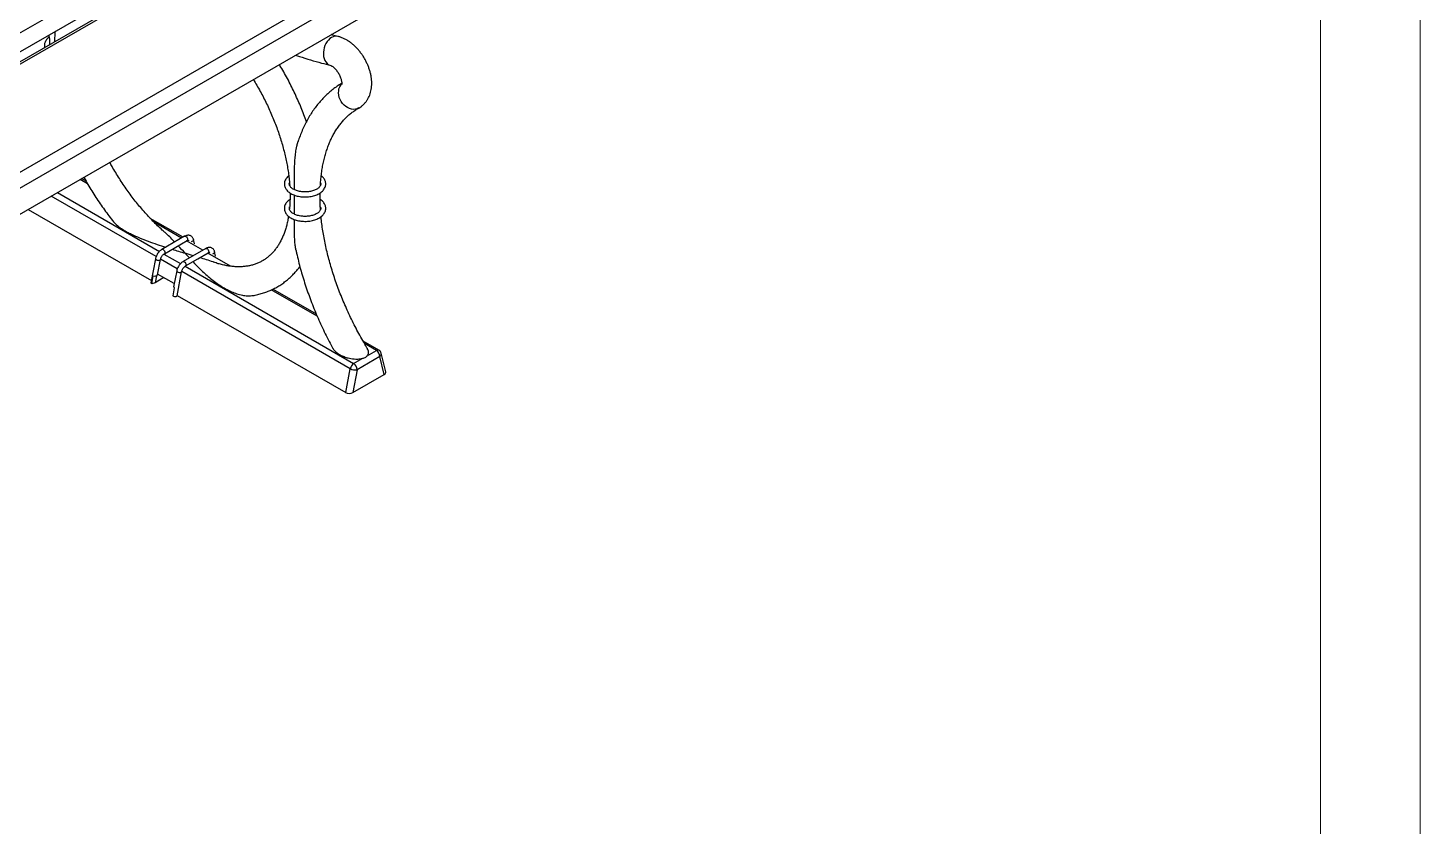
# Model space of a CAD drawing. Header units: millimetres. Extents: x 1249 to 7189, y -2895 to 1305.
# Drawn here: x 5794 to 7189, y -1644 to -843 of the extents above; entities that cross this region are included whole.
import ezdxf

# ---------------------------------------------------------------- set-up
doc = ezdxf.new("R2010")
doc.units = ezdxf.units.MM
doc.layers.add('tabelka', color=155, linetype='Continuous')

# ---------------------------------------------------------------- blocks, each defined once
blk = doc.blocks.new('izometria')
for p, q in [((-3356.8, 1685.6), (-5039.8, 714)), ((-3325.5, 1674.5), (-5008.4, 703)), ((-3321.6, 1674.6), (-5004.5, 703.1)), ((-4892.8, 659.3), (-3209.9, 1630.8)), ((-3201.8, 1619.4), (-4884.7, 647.9)), ((-4881.6, 623.5), (-3198.7, 1595)), ((-4205.6, 1176.6), (-4900.8, 775.3)), ((-4281.4, 961.3), (-4288.8, 965.7)), ((-4282.8, 963.9), (-4287.4, 966.5)), ((-4212.6, 888.3), (-4317.7, 949)), ((-4311.6, 952.5), (-4209.4, 893.5)), ((-4340.9, 935.6), (-4217.4, 864.4)), ((-4185.7, 907.8), (-4218.5, 926.7)), ((-4187.1, 907), (-4214.7, 922.9)), ((-4184.1, 908.7), (-4206.9, 895.6)), ((-4204.4, 891.2), (-4181.6, 904.4)), ((-4162.9, 896.5), (-4185.6, 883.3)), ((-4165.9, 894.7), (-4182.1, 904.1)), ((-4174.2, 901.2), (-4175.2, 905.5)), ((-4153, 888.9), (-4154, 893.2)), ((-4213.2, 886.2), (-4217.9, 862.1)), ((-4211.2, 870.2), (-4208.3, 885.3)), ((-4191.4, 876.1), (-4208.2, 885.8)), ((-4204.9, 890.9), (-4188.2, 881.3)), ((-4183.1, 879), (-4170.7, 886.2)), ((-4170.7, 886.2), (-4160.4, 892.1)), ((-4138.2, 878.7), (-4160.9, 891.8)), ((-4217.1, 861.2), (-4215.6, 869.2)), ((-4212.3, 869.1), (-4213.7, 862.2)), ((-4212.4, 869.1), (-4213.7, 862.2)), ((-4204.8, 867.3), (-4213.7, 862.2)), ((-4194.5, 861.3), (-4211.1, 870.9)), ((-4192, 874), (-4195.1, 858.2)), ((-4191.7, 849), (-4187.1, 873)), ((-4018.1, 776), (-4187, 873.5)), ((-4183.6, 878.7), (-4014.7, 781.1)), ((-4213.7, 862.2), (-4217.1, 861.2)), ((-4213.7, 862.2), (-4213.7, 862.2)), ((-4194.4, 857), (-4195.9, 848.9)), ((-4051.2, 828.5), (-4097.2, 855)), ((-4052.1, 830.7), (-4095.6, 855.8)), ((-4191.6, 849.5), (-4022.7, 752)), ((-3989.4, 794.5), (-4005.3, 803.6)), ((-3991.9, 794.3), (-4003.8, 801.1)), ((-4014.7, 781.1), (-4005.5, 786.4)), ((-3988.4, 788.1), (-4011.1, 775)), ((-4001.1, 789), (-3991.9, 794.3)), ((-3984, 770.3), (-3988.4, 788.1)), ((-3982.5, 772.8), (-3987.1, 791.4)), ((-4022.7, 752), (-4018.1, 776)), ((-4011.1, 775), (-4015.6, 752)), ((-4015.6, 752), (-3984, 770.3))]:
    blk.add_line(p, q)
at = {"flags": 128}
for points in [[(-4036.9, 1108), (-4038.5, 1106.9), (-4040, 1105.5), (-4041.3, 1103.9), (-4042.5, 1102), (-4043.5, 1100), (-4044.2, 1097.8), (-4044.7, 1095.6), (-4045, 1093.3), (-4045, 1091.1), (-4044.8, 1088.9), (-4044.3, 1086.9), (-4043.5, 1085.1), (-4042.6, 1083.5), (-4041.4, 1082.1), (-4040.1, 1081), (-4038.6, 1080.3), (-4037.7, 1080)], [(-4009.4, 1037.4), (-4011.1, 1036.6), (-4013, 1036.2), (-4014.9, 1036), (-4016.9, 1036.3), (-4018.9, 1036.8), (-4020.8, 1037.7), (-4022.6, 1038.8), (-4024.3, 1040.3), (-4025.9, 1041.9), (-4027.2, 1043.8), (-4028.3, 1045.8), (-4029.1, 1048), (-4029.6, 1050.2), (-4029.8, 1052.4), (-4029.7, 1054.5), (-4029.4, 1056.6), (-4028.7, 1058.5), (-4027.7, 1060.2), (-4026.7, 1061.5)], [(-4184.1, 908.7), (-4183.5, 908.8), (-4182.8, 908.6)], [(-4182.8, 908.6), (-4182.2, 908.1), (-4181.6, 907.3), (-4181.2, 906.4), (-4181.1, 905.5), (-4181.2, 904.8), (-4181.6, 904.4), (-4181.6, 904.4)], [(-4206.9, 895.6), (-4206.3, 895.7), (-4205.6, 895.5)], [(-4205.6, 895.5), (-4204.9, 894.9), (-4204.4, 894.1), (-4204, 893.3), (-4203.8, 892.4), (-4204, 891.7), (-4204.3, 891.3)], [(-4175.2, 905.5), (-4175.2, 905.2), (-4175.4, 904.5), (-4175.9, 903.9), (-4176.7, 903.4), (-4177.6, 903.1)], [(-4162.9, 896.5), (-4162.3, 896.6), (-4161.6, 896.4)], [(-4161.6, 896.4), (-4160.9, 895.8), (-4160.4, 895), (-4160, 894.1), (-4159.9, 893.3), (-4160, 892.6), (-4160.4, 892.1), (-4160.4, 892.1)], [(-4154, 893.2), (-4154, 893), (-4154.2, 892.3), (-4154.7, 891.6), (-4155.5, 891.1), (-4156.3, 890.9)], [(-4213.2, 886.2), (-4213.2, 886.1), (-4213, 885.7), (-4212.5, 885.3)], [(-4212.5, 885.3), (-4211.7, 884.9), (-4210.7, 884.7), (-4209.8, 884.6), (-4209, 884.7), (-4208.5, 885), (-4208.3, 885.3)], [(-4185.6, 883.3), (-4185.1, 883.4), (-4184.4, 883.2)], [(-4184.4, 883.2), (-4183.7, 882.7), (-4183.1, 881.9), (-4182.8, 881), (-4182.6, 880.1), (-4182.8, 879.4), (-4183.1, 879)], [(-4192, 874), (-4192, 873.9), (-4191.8, 873.4), (-4191.3, 873)], [(-4191.3, 873), (-4190.5, 872.7), (-4189.5, 872.4), (-4188.6, 872.4), (-4187.8, 872.5), (-4187.3, 872.8), (-4187.1, 873)], [(-4217.9, 862.1), (-4217.9, 862), (-4217.7, 861.6), (-4217.1, 861.2)], [(-4195.9, 848.9), (-4195.1, 848.6), (-4194.2, 848.4), (-4193.2, 848.3), (-4192.4, 848.4), (-4191.9, 848.7), (-4191.7, 849)]]:
    blk.add_lwpolyline(points, dxfattribs=at)
for centre, radius, start, end in [((-4032.3, 1100.6), 8.74, 77.1576, 121.796), ((-3990.5, 792.3), 2.47, 65.0859, 126.2247), ((-3996.1, 787.8), 7.68, 2.6055, 57.3945), ((-3991.9, 790.2), 5, 13.8969, 60.0027), ((-3990.3, 790.8), 3.3, 305.8555, 9.8921), ((-4010.4, 774.5), 7.84, 122.934, 168.9346), ((-4013.2, 784.9), 10.1, 241.0431, 281.7939), ((-4018.8, 774.6), 7.68, 2.6055, 57.3945)]:
    blk.add_arc(centre, radius, start, end)
for centre, major_axis, start_param, end_param in [((-4213.8, 870.3), (2.54, 0.07), 3.896716, 6.157103), ((-4192.5, 858), (2.54, 0.07), 3.01551, 3.896716), ((-3987.5, 772.3), (5.08, 0.13), 5.467512, 6.409268), ((-4019.1, 754.1), (5.08, 0.13), 3.896716, 5.467512)]:
    blk.add_ellipse(centre, major_axis=major_axis, ratio=0.576758, start_param=start_param, end_param=end_param)
for points, knots in [([(-4319.9, 1108.3), (-4320, 1108.2), (-4320.7, 1107.7), (-4321.8, 1106.7), (-4323, 1105.2), (-4323.9, 1103.5), (-4324.4, 1101.9), (-4324.6, 1100.2), (-4324.5, 1098.9), (-4324.3, 1098.1), (-4324.3, 1098)], [0, 0, 0, 0, 0.033452, 0.193701, 0.352453, 0.507903, 0.658739, 0.8051, 0.94859, 1, 1, 1, 1]), ([(-4320.1, 1110.5), (-4320.1, 1110.2), (-4319.7, 1107.6), (-4319.5, 1104.4), (-4319.3, 1101.5), (-4319.3, 1100.8)], [0, 0, 0, 0, 0.097312, 0.789038, 1, 1, 1, 1]), ([(-4314.2, 1103.8), (-4314.1, 1104.5), (-4314, 1107.7), (-4313.9, 1111.2), (-4313.7, 1114), (-4313.6, 1114.3)], [0, 0, 0, 0, 0.198025, 0.924642, 1, 1, 1, 1]), ([(-4030.4, 1109.1), (-4032.2, 1109.5), (-4034.5, 1110.1), (-4036.8, 1110.8), (-4037.3, 1110.9)], [0, 0, 0, 0, 0.793674, 1, 1, 1, 1]), ([(-4009.5, 1037.3), (-4008.9, 1037.8), (-4007.4, 1038.6), (-4005.4, 1040.3), (-4003.5, 1042.2), (-4001.8, 1044.3), (-4000.3, 1046.6), (-3999.1, 1049), (-3998.1, 1051.7), (-3997.3, 1054.5), (-3996.8, 1057.4), (-3996.6, 1060.6), (-3996.6, 1063.8), (-3996.9, 1067.1), (-3997.4, 1070.5), (-3998.2, 1073.8), (-3999.3, 1077.2), (-4000.6, 1080.5), (-4002.1, 1083.7), (-4003.7, 1086.9), (-4005.6, 1089.9), (-4007.7, 1092.8), (-4009.9, 1095.6), (-4012.3, 1098.2), (-4014.9, 1100.6), (-4017.6, 1102.8), (-4020.4, 1104.8), (-4023.4, 1106.5), (-4026.3, 1107.8), (-4028.7, 1108.6), (-4030, 1109), (-4030.4, 1109.1)], [0, 0, 0, 0, 0.027511, 0.058664, 0.089706, 0.120835, 0.152254, 0.184169, 0.216778, 0.250248, 0.284682, 0.320078, 0.356306, 0.39312, 0.430239, 0.467366, 0.504382, 0.541253, 0.578004, 0.614695, 0.651402, 0.688199, 0.725162, 0.762379, 0.799929, 0.837862, 0.876169, 0.914738, 0.953228, 0.987051, 1, 1, 1, 1]), ([(-4319.5, 1100.7), (-4319.5, 1100.8), (-4319.5, 1100.9), (-4319.4, 1101.1), (-4319.3, 1101.3)], [0, 0, 0, 0, 0.147518, 1, 1, 1, 1]), ([(-4072.9, 1090.3), (-4071.6, 1089.9), (-4066.6, 1088.2), (-4057.9, 1085.6), (-4047.5, 1082.5), (-4040.8, 1080.8), (-4037.7, 1080)], [0, 0, 0, 0, 0.109289, 0.424515, 0.739658, 1, 1, 1, 1]), ([(-4062.1, 1023.6), (-4062.3, 1024.2), (-4063.2, 1027.1), (-4065.2, 1032.4), (-4068, 1039.4), (-4071, 1046.3), (-4074.2, 1053.2), (-4077.5, 1060), (-4081, 1066.8), (-4084.8, 1073.5), (-4087.5, 1078.2), (-4089, 1080.6), (-4089.2, 1080.9)], [0, 0, 0, 0, 0.030778, 0.150041, 0.269241, 0.388388, 0.507491, 0.62656, 0.745605, 0.864636, 0.983664, 1, 1, 1, 1]), ([(-4037.7, 1080), (-4037.7, 1080), (-4037.7, 1080), (-4037.4, 1079.9), (-4036.9, 1079.6), (-4036.1, 1079.2), (-4035.2, 1078.5), (-4034.2, 1077.6), (-4033.1, 1076.5), (-4032, 1075.1), (-4030.9, 1073.7), (-4029.8, 1072), (-4028.9, 1070.3), (-4028.1, 1068.6), (-4027.5, 1066.9), (-4027.1, 1065.4), (-4026.8, 1063.9), (-4026.6, 1062.7), (-4026.6, 1061.8), (-4026.6, 1061.2), (-4026.7, 1060.9), (-4026.7, 1060.9), (-4026.7, 1060.9)], [0, 0, 0, 0, 0.02988, 0.079447, 0.128016, 0.176933, 0.22667, 0.277673, 0.330071, 0.383769, 0.438524, 0.494008, 0.549852, 0.60562, 0.660871, 0.715288, 0.768651, 0.820895, 0.872193, 0.92305, 0.974377, 1, 1, 1, 1]), ([(-4115.2, 1065.9), (-4114, 1064), (-4111.7, 1060.1), (-4108.3, 1054), (-4105, 1047.9), (-4101.9, 1041.6), (-4098.9, 1035.3), (-4096.2, 1029), (-4093.6, 1022.6), (-4091.2, 1016.2), (-4089, 1009.9), (-4087, 1003.5), (-4085.2, 997.2), (-4083.7, 991), (-4082.3, 984.8), (-4081.1, 978.7), (-4080.1, 972.6), (-4079.4, 966.7), (-4079, 962.4), (-4078.8, 960.1), (-4078.8, 959.7)], [0, 0, 0, 0, 0.056098, 0.114569, 0.173038, 0.231496, 0.289937, 0.348356, 0.406746, 0.465101, 0.523416, 0.581685, 0.639902, 0.698062, 0.75616, 0.814191, 0.872153, 0.930042, 0.987859, 1, 1, 1, 1]), ([(-4026.6, 1062.1), (-4026.7, 1062.1), (-4028.3, 1061.1), (-4031.3, 1059.1), (-4035.6, 1056), (-4039.7, 1052.6), (-4043.6, 1048.9), (-4047.3, 1045), (-4050.9, 1040.9), (-4054.2, 1036.4), (-4057.4, 1031.8), (-4060.3, 1026.9), (-4063.1, 1021.7), (-4065.6, 1016.4), (-4067.9, 1010.8), (-4069.5, 1006.6), (-4070.2, 1004.2), (-4070.4, 1003.8)], [0, 0, 0, 0, 0.003726, 0.077814, 0.151913, 0.226098, 0.300448, 0.375036, 0.449922, 0.525156, 0.600773, 0.676793, 0.753219, 0.830042, 0.90724, 0.984782, 1, 1, 1, 1]), ([(-4048.1, 959.5), (-4048.1, 959.7), (-4048, 962), (-4047.6, 966.2), (-4046.9, 972.1), (-4046.1, 977.7), (-4045, 983.1), (-4043.7, 988.4), (-4042.2, 993.4), (-4040.6, 998.3), (-4038.8, 1002.9), (-4036.8, 1007.3), (-4034.6, 1011.5), (-4032.2, 1015.4), (-4029.7, 1019.1), (-4027, 1022.7), (-4024.1, 1025.9), (-4021.1, 1029), (-4017.8, 1031.8), (-4014.4, 1034.3), (-4011.6, 1036.2), (-4010, 1037.1), (-4009.5, 1037.3)], [0, 0, 0, 0, 0.006428, 0.05908, 0.111724, 0.164371, 0.217039, 0.269752, 0.322541, 0.375441, 0.428495, 0.481755, 0.53528, 0.589136, 0.643394, 0.698125, 0.753392, 0.809243, 0.865691, 0.922702, 0.980177, 1, 1, 1, 1]), ([(-4074.1, 955.4), (-4074.1, 956.8), (-4074.1, 960.8), (-4074.1, 967.3), (-4074, 974.4), (-4073.8, 980.8), (-4073.5, 986.7), (-4072.8, 992.8), (-4071.9, 998.1), (-4071, 1001.9), (-4070.5, 1003.5), (-4070.3, 1003.8)], [0, 0, 0, 0, 0.091615, 0.257128, 0.422715, 0.543147, 0.663552, 0.785805, 0.907882, 0.978875, 1, 1, 1, 1]), ([(-4204.9, 913.6), (-4205.4, 914), (-4207.5, 915.9), (-4211.2, 919.3), (-4215.8, 923.9), (-4220.3, 928.6), (-4224.8, 933.6), (-4229.2, 938.7), (-4233.5, 944), (-4237.7, 949.4), (-4241.7, 955), (-4245.7, 960.8), (-4249.5, 966.6), (-4253.2, 972.6), (-4256.4, 978), (-4258.3, 981.5), (-4259, 982.9)], [0, 0, 0, 0, 0.026267, 0.102668, 0.179148, 0.255704, 0.332328, 0.409015, 0.485758, 0.56255, 0.639382, 0.716248, 0.793139, 0.870047, 0.946966, 1, 1, 1, 1]), ([(-4285, 967.9), (-4284.9, 967.7), (-4283.6, 965.3), (-4281, 960.7), (-4277.1, 954.1), (-4273, 947.7), (-4268.8, 941.4), (-4264.4, 935.2), (-4259.9, 929.1), (-4256.8, 925.2), (-4255.3, 923.2)], [0, 0, 0, 0, 0.0113344, 0.1525976, 0.2938615, 0.4351356, 0.5764306, 0.7177589, 0.8591328, 1, 1, 1, 1]), ([(-4079.7, 969.3), (-4079.9, 969.2), (-4080.6, 968.6), (-4081.7, 967.5), (-4082.8, 966), (-4083.6, 964.3), (-4084.1, 962.6), (-4084.2, 961), (-4084, 959.3), (-4083.5, 957.7), (-4082.7, 956.2), (-4081.6, 954.8), (-4080.2, 953.4), (-4078.6, 952.2), (-4076.7, 951.1), (-4074.6, 950.1), (-4072.3, 949.4), (-4070, 948.8), (-4067.5, 948.4), (-4064.9, 948.2), (-4062.4, 948.2), (-4059.8, 948.3), (-4057.3, 948.7), (-4054.9, 949.2), (-4052.6, 950), (-4050.5, 950.9), (-4048.5, 952), (-4046.8, 953.2), (-4045.3, 954.6), (-4044.2, 956.2), (-4043.3, 957.8), (-4042.8, 959.5), (-4042.6, 961.1), (-4042.8, 962.8), (-4043.2, 964.4), (-4044, 965.9), (-4045, 967.4), (-4046.1, 968.6), (-4046.9, 969.2), (-4047.2, 969.4)], [0, 0, 0, 0, 0.008344, 0.037487, 0.066277, 0.094387, 0.121634, 0.14812, 0.174186, 0.200184, 0.226499, 0.253443, 0.281122, 0.309419, 0.338097, 0.366921, 0.395717, 0.424441, 0.453093, 0.481694, 0.510272, 0.538862, 0.567487, 0.596181, 0.62498, 0.653913, 0.682993, 0.712196, 0.74137, 0.770243, 0.798487, 0.825881, 0.852477, 0.878584, 0.90457, 0.930805, 0.957629, 0.985185, 1, 1, 1, 1]), ([(-4047.9, 962.4), (-4047.9, 962.3), (-4047.7, 961.9), (-4047.6, 961.2), (-4047.7, 960.2), (-4048.1, 959.3), (-4048.8, 958.3), (-4049.7, 957.4), (-4050.9, 956.4), (-4052.3, 955.6), (-4054, 954.8), (-4055.9, 954.2), (-4057.9, 953.7), (-4060.1, 953.3), (-4062.3, 953.2), (-4064.5, 953.2), (-4066.7, 953.3), (-4068.9, 953.7), (-4070.9, 954.2), (-4072.8, 954.8), (-4074.5, 955.6), (-4075.9, 956.4), (-4077.1, 957.3), (-4078, 958.3), (-4078.7, 959.2), (-4079, 960.2), (-4079.2, 961.1), (-4079.2, 961.8), (-4079, 962.2), (-4079, 962.2)], [0, 0, 0, 0, 0.010644, 0.0526, 0.098932, 0.138119, 0.175257, 0.214785, 0.253321, 0.291602, 0.329903, 0.368364, 0.407018, 0.445842, 0.484786, 0.523795, 0.562808, 0.601744, 0.640541, 0.679142, 0.717498, 0.755591, 0.793467, 0.831295, 0.869378, 0.908487, 0.95006, 0.995909, 1, 1, 1, 1]), ([(-4078.5, 952.2), (-4078.4, 951.3), (-4078.4, 948.6), (-4078.5, 944.3), (-4078.7, 939.7), (-4078.9, 937), (-4079, 936)], [0, 0, 0, 0, 0.147494, 0.475247, 0.802716, 1, 1, 1, 1]), ([(-4074, 942.8), (-4074, 943), (-4074, 943.8), (-4074, 945.3), (-4074, 947.5), (-4074, 949.1), (-4074, 950)], [0, 0, 0, 0, 0.066687, 0.329707, 0.640144, 1, 1, 1, 1]), ([(-4047.9, 935.4), (-4048.1, 937.4), (-4048.3, 941.6), (-4048.4, 947.2), (-4048.4, 950.7), (-4048.4, 952.2)], [0, 0, 0, 0, 0.3483041, 0.7330135, 1, 1, 1, 1]), ([(-4078.5, 945.7), (-4078.5, 945.7), (-4079.1, 945.3), (-4080.3, 944.4), (-4081.7, 943), (-4082.8, 941.5), (-4083.6, 939.8), (-4084.1, 938.2), (-4084.2, 936.5), (-4084, 934.8), (-4083.5, 933.2), (-4082.7, 931.7), (-4081.6, 930.3), (-4080.2, 928.9), (-4078.6, 927.7), (-4076.7, 926.6), (-4074.6, 925.6), (-4072.3, 924.9), (-4070, 924.3), (-4067.5, 923.9), (-4064.9, 923.7), (-4062.4, 923.7), (-4059.8, 923.8), (-4057.3, 924.2), (-4054.9, 924.7), (-4052.6, 925.5), (-4050.5, 926.4), (-4048.5, 927.5), (-4046.8, 928.7), (-4045.3, 930.1), (-4044.2, 931.7), (-4043.3, 933.3), (-4042.8, 935), (-4042.6, 936.6), (-4042.8, 938.3), (-4043.2, 939.9), (-4044, 941.4), (-4045, 942.9), (-4046.4, 944.3), (-4047.5, 945.2), (-4048.2, 945.7), (-4048.4, 945.7)], [0, 0, 0, 0, 0.001235, 0.02923, 0.057212, 0.084854, 0.111842, 0.138004, 0.163433, 0.18846, 0.213422, 0.238688, 0.264558, 0.291132, 0.318302, 0.345836, 0.373511, 0.401159, 0.428737, 0.456247, 0.483708, 0.511147, 0.538597, 0.56608, 0.593631, 0.621281, 0.64906, 0.676981, 0.705021, 0.733031, 0.760753, 0.787871, 0.814173, 0.839708, 0.864774, 0.889725, 0.914913, 0.940668, 0.967126, 0.994209, 1, 1, 1, 1]), ([(-4048.1, 938.4), (-4048, 938.2), (-4047.7, 937.6), (-4047.6, 936.7), (-4047.7, 935.7), (-4048.1, 934.8), (-4048.8, 933.8), (-4049.7, 932.9), (-4050.9, 931.9), (-4052.3, 931.1), (-4054, 930.3), (-4055.9, 929.7), (-4057.9, 929.2), (-4060.1, 928.8), (-4062.3, 928.7), (-4064.5, 928.7), (-4066.7, 928.8), (-4068.9, 929.2), (-4070.9, 929.7), (-4072.8, 930.3), (-4074.5, 931.1), (-4075.9, 931.9), (-4077.1, 932.8), (-4078, 933.8), (-4078.7, 934.7), (-4079, 935.7), (-4079.2, 936.6), (-4079.1, 937.4), (-4078.9, 937.9), (-4078.9, 938.1)], [0, 0, 0, 0, 0.032673, 0.073023, 0.117581, 0.155268, 0.190983, 0.228998, 0.266059, 0.302874, 0.339708, 0.376696, 0.413871, 0.451208, 0.488661, 0.526177, 0.563696, 0.601141, 0.638453, 0.675575, 0.712463, 0.749097, 0.785523, 0.821902, 0.858527, 0.896139, 0.93612, 0.980214, 1, 1, 1, 1]), ([(-4074.1, 930.9), (-4074.1, 932), (-4074, 934.4), (-4074, 937.6), (-4074, 940.4), (-4074, 941.9), (-4074, 942.7), (-4074, 942.8)], [0, 0, 0, 0, 0.264969, 0.617674, 0.803083, 0.960171, 1, 1, 1, 1]), ([(-4255.2, 923.3), (-4255.1, 923.1), (-4254.4, 922), (-4252.2, 920.1), (-4249.1, 917.6), (-4245.5, 915.2), (-4241.6, 913), (-4236.2, 910.2), (-4229.3, 907.1), (-4220.6, 903.7), (-4211.8, 900.6), (-4205.9, 898.7), (-4203, 897.8)], [0, 0, 0, 0, 0.011935, 0.089362, 0.167364, 0.24541, 0.325162, 0.40493, 0.555551, 0.706396, 0.857198, 1, 1, 1, 1]), ([(-4080, 928.8), (-4080.2, 927.3), (-4080.8, 924.3), (-4081.8, 919.9), (-4083, 915.6), (-4084.4, 911.6), (-4086, 907.7), (-4087.7, 904.1), (-4089.6, 900.7), (-4091.7, 897.5), (-4093.9, 894.6), (-4096.3, 891.8), (-4098.9, 889.3), (-4101.6, 887), (-4104.5, 885), (-4107.7, 883.2), (-4110.9, 881.7), (-4114.4, 880.4), (-4118, 879.4), (-4121.7, 878.7), (-4125.5, 878.3), (-4129.4, 878.1), (-4133.4, 878.2), (-4137.5, 878.6), (-4141.7, 879.2), (-4146, 880.1), (-4150.4, 881.2), (-4153.3, 882.2), (-4154.8, 882.7)], [0, 0, 0, 0, 0.034008, 0.070639, 0.107334, 0.144134, 0.18109, 0.218266, 0.255737, 0.293592, 0.331927, 0.37084, 0.410415, 0.450693, 0.491638, 0.533099, 0.574801, 0.616283, 0.657252, 0.697545, 0.737125, 0.77604, 0.814383, 0.852258, 0.889765, 0.926993, 0.964016, 1, 1, 1, 1]), ([(-4072.5, 895), (-4072.6, 895.4), (-4073, 897.2), (-4073.4, 900.9), (-4073.8, 906), (-4074, 912), (-4074.1, 918.5), (-4074.1, 923.2), (-4074.1, 925.5)], [0, 0, 0, 0, 0.040259, 0.209274, 0.381981, 0.554728, 0.78779, 1, 1, 1, 1]), ([(-4000.9, 796.3), (-4001.5, 797.2), (-4003.4, 800.4), (-4006.6, 805.9), (-4010.5, 813), (-4014.2, 820.1), (-4017.8, 827.3), (-4021.1, 834.6), (-4024.3, 841.9), (-4027.4, 849.2), (-4030.2, 856.5), (-4032.8, 863.9), (-4035.3, 871.2), (-4037.5, 878.5), (-4039.5, 885.8), (-4041.4, 893), (-4043, 900.2), (-4044.4, 907.3), (-4045.6, 914.3), (-4046.6, 921.2), (-4047.2, 925.9), (-4047.4, 928.3), (-4047.4, 928.4)], [0, 0, 0, 0, 0.02049, 0.074903, 0.129316, 0.183726, 0.238128, 0.292519, 0.346897, 0.401257, 0.455597, 0.509914, 0.564203, 0.618463, 0.67269, 0.726881, 0.781035, 0.835148, 0.889218, 0.943245, 0.997227, 1, 1, 1, 1]), ([(-4194.1, 903), (-4195.3, 904.3), (-4198, 907.1), (-4201.6, 910.6), (-4204, 912.8), (-4204.9, 913.5)], [0, 0, 0, 0, 0.378953, 0.772851, 1, 1, 1, 1]), ([(-4175.2, 905.5), (-4175.3, 905.8), (-4175.5, 906.5), (-4176, 907.5), (-4176.9, 908.4), (-4177.9, 909.2), (-4179.1, 909.7), (-4180.3, 909.8), (-4181.6, 909.7), (-4182.9, 909.3), (-4183.7, 908.9), (-4184.1, 908.7)], [0, 0, 0, 0, 0.078549, 0.19426, 0.305244, 0.424865, 0.539662, 0.652626, 0.767559, 0.887784, 1, 1, 1, 1]), ([(-4206.9, 895.6), (-4207.1, 895.4), (-4207.8, 895), (-4208.9, 894.1), (-4210.1, 892.8), (-4211.2, 891.4), (-4212, 889.8), (-4212.7, 888.2), (-4213.1, 887), (-4213.2, 886.4), (-4213.2, 886.2)], [0, 0, 0, 0, 0.083003, 0.232174, 0.380839, 0.528907, 0.676727, 0.825032, 0.96648, 1, 1, 1, 1]), ([(-4196.6, 895.7), (-4192.3, 894.4), (-4188, 893.1), (-4183.6, 891.8), (-4183.6, 891.8)], [0, 0, 0, 0, 0.9946287, 1, 1, 1, 1]), ([(-4183.6, 891.8), (-4183.6, 891.8), (-4185.9, 894.3), (-4188.2, 896.8), (-4190.5, 899.3)], [0, 0, 0, 0, 0.00537, 1, 1, 1, 1]), ([(-4181.6, 904.4), (-4181.5, 904.5), (-4181.1, 904.6), (-4180.7, 904.8), (-4180.4, 904.8), (-4180.3, 904.8), (-4180.3, 904.8), (-4180.2, 904.6), (-4180.1, 904.4), (-4180.1, 904.3)], [0, 0, 0, 0, 0.07957, 0.229166, 0.380691, 0.541987, 0.743071, 0.893907, 1, 1, 1, 1]), ([(-4154, 893.2), (-4154.1, 893.5), (-4154.3, 894.2), (-4154.8, 895.2), (-4155.6, 896.2), (-4156.7, 897), (-4157.9, 897.4), (-4159.1, 897.6), (-4160.4, 897.5), (-4161.7, 897.1), (-4162.5, 896.7), (-4162.9, 896.5)], [0, 0, 0, 0, 0.078549, 0.19426, 0.305244, 0.424865, 0.539662, 0.652626, 0.767559, 0.887784, 1, 1, 1, 1]), ([(-4072.5, 895), (-4072.3, 893.9), (-4071.5, 890.2), (-4070, 883.8), (-4068, 875.9), (-4065.7, 868), (-4063.2, 860.1), (-4060.5, 852.2), (-4057.6, 844.3), (-4054.6, 836.4), (-4051.3, 828.6), (-4047.8, 820.8), (-4044.2, 813), (-4040.3, 805.3), (-4037.4, 799.7), (-4035.8, 796.7), (-4035.5, 796.3)], [0, 0, 0, 0, 0.0343475, 0.1137276, 0.1930639, 0.2723584, 0.3516134, 0.4308318, 0.5100169, 0.5891723, 0.6683015, 0.7474087, 0.8264975, 0.9055721, 0.9846365, 1, 1, 1, 1]), ([(-4208.3, 885.3), (-4208.3, 885.5), (-4208.2, 886), (-4207.8, 887), (-4207.3, 888.1), (-4206.6, 889.2), (-4205.8, 890.1), (-4205, 890.8), (-4204.6, 891.1), (-4204.4, 891.2)], [0, 0, 0, 0, 0.080478, 0.237339, 0.396523, 0.556972, 0.716738, 0.873874, 1, 1, 1, 1]), ([(-4185.6, 883.3), (-4185.9, 883.2), (-4186.6, 882.7), (-4187.7, 881.8), (-4188.9, 880.6), (-4189.9, 879.1), (-4190.8, 877.6), (-4191.5, 876), (-4191.9, 874.8), (-4192, 874.1), (-4192, 874)], [0, 0, 0, 0, 0.083003, 0.232174, 0.380839, 0.528907, 0.676727, 0.825032, 0.96648, 1, 1, 1, 1]), ([(-4187.1, 873), (-4187.1, 873.2), (-4187, 873.8), (-4186.6, 874.7), (-4186.1, 875.9), (-4185.4, 876.9), (-4184.6, 877.9), (-4183.8, 878.6), (-4183.3, 878.9), (-4183.1, 879)], [0, 0, 0, 0, 0.080478, 0.237339, 0.396523, 0.556972, 0.716738, 0.873874, 1, 1, 1, 1]), ([(-4183.6, 891.8), (-4183.6, 891.8), (-4182.2, 890.2), (-4180.7, 888.6), (-4179.2, 887)], [0, 0, 0, 0, 0.0084441, 1, 1, 1, 1]), ([(-4175.4, 889.3), (-4178.1, 890.1), (-4180.8, 890.9), (-4183.6, 891.8), (-4183.6, 891.8)], [0, 0, 0, 0, 0.991556, 1, 1, 1, 1]), ([(-4175.8, 883.3), (-4173.6, 881), (-4170.1, 877.3), (-4165, 872.4), (-4160.4, 868.3), (-4155.6, 864.3), (-4150.3, 860.5), (-4144.6, 856.9), (-4138.9, 853.9), (-4133.2, 851.6), (-4128.7, 850.2), (-4124.9, 849.5), (-4122.3, 849.1), (-4119.5, 849), (-4117.4, 849), (-4116.3, 849.3), (-4116.1, 849.3)], [0, 0, 0, 0, 0.15183, 0.247058, 0.342277, 0.438172, 0.534041, 0.6289, 0.724576, 0.795288, 0.86724, 0.898298, 0.929713, 0.960828, 0.992975, 1, 1, 1, 1]), ([(-4154.8, 882.7), (-4155.1, 882.8), (-4159.6, 884.4), (-4164.4, 885.9), (-4168.9, 887.2)], [0, 0, 0, 0, 0.059434, 1, 1, 1, 1]), ([(-4160.4, 892.1), (-4160.3, 892.2), (-4159.9, 892.4), (-4159.4, 892.5), (-4159.1, 892.5), (-4159.1, 892.5), (-4159.1, 892.5), (-4159, 892.4), (-4158.9, 892.1), (-4158.9, 892)], [0, 0, 0, 0, 0.07957, 0.229166, 0.380691, 0.541987, 0.743071, 0.893907, 1, 1, 1, 1]), ([(-4116.1, 849.3), (-4116, 849.3), (-4114.2, 849.5), (-4110.9, 850.3), (-4106.1, 851.5), (-4101.6, 853.1), (-4097.1, 855), (-4092.8, 857.1), (-4088.7, 859.5), (-4084.8, 862.2), (-4081, 865.1), (-4077.4, 868.3), (-4074, 871.8), (-4071.1, 875.1), (-4069.3, 877.4), (-4068.6, 878.4)], [0, 0, 0, 0, 0.006149, 0.0922093, 0.1776633, 0.2625811, 0.3470575, 0.4312066, 0.5151567, 0.5990405, 0.6829543, 0.7670335, 0.8514052, 0.9361819, 1, 1, 1, 1]), ([(-4035.4, 796.3), (-4035.3, 796), (-4034.8, 795), (-4033.2, 793.3), (-4030.7, 791.2), (-4027.3, 789.3), (-4023.4, 787.6), (-4019.5, 786.5), (-4015.9, 785.9), (-4012.9, 785.6), (-4010.3, 785.6), (-4007.8, 785.8), (-4006.3, 786.2), (-4005.5, 786.4)], [0, 0, 0, 0, 0.0434703, 0.1408501, 0.2627764, 0.3882176, 0.511591, 0.6383828, 0.7230867, 0.8096222, 0.8705618, 0.9329201, 1, 1, 1, 1]), ([(-4001.1, 789), (-4000.8, 789.3), (-4000.3, 790), (-3999.8, 791.2), (-3999.7, 792.8), (-4000, 794.5), (-4000.6, 795.7), (-4001, 796.3)], [0, 0, 0, 0, 0.138539, 0.313381, 0.493212, 0.74425, 1, 1, 1, 1]), ([(-4005.5, 786.4), (-4005, 786.6), (-4004, 786.9), (-4002.3, 787.7), (-4001.6, 788.5), (-4001.1, 789)], [0, 0, 0, 0, 0.2763192, 0.561155, 1, 1, 1, 1])]:
    blk.add_open_spline(points, degree=3, knots=knots)

msp = doc.modelspace()

# ---------------------------------------------------------------- linework, layer by layer
at = {"layer": 'tabelka', "lineweight": 5}
for points in [[(1249.09, 1304.52), (7189.09, 1304.52), (7189.09, -2895.48), (1249.09, -2895.48)], [(1349.09, 1204.52), (7089.09, 1204.52), (7089.09, -2795.48), (1349.09, -2795.48)]]:
    msp.add_lwpolyline(points, close=True, dxfattribs=at)

# ---------------------------------------------------------------- block references
msp.add_blockref('izometria', (10135.1, -1960.97))

doc.saveas('drawing.dxf')
